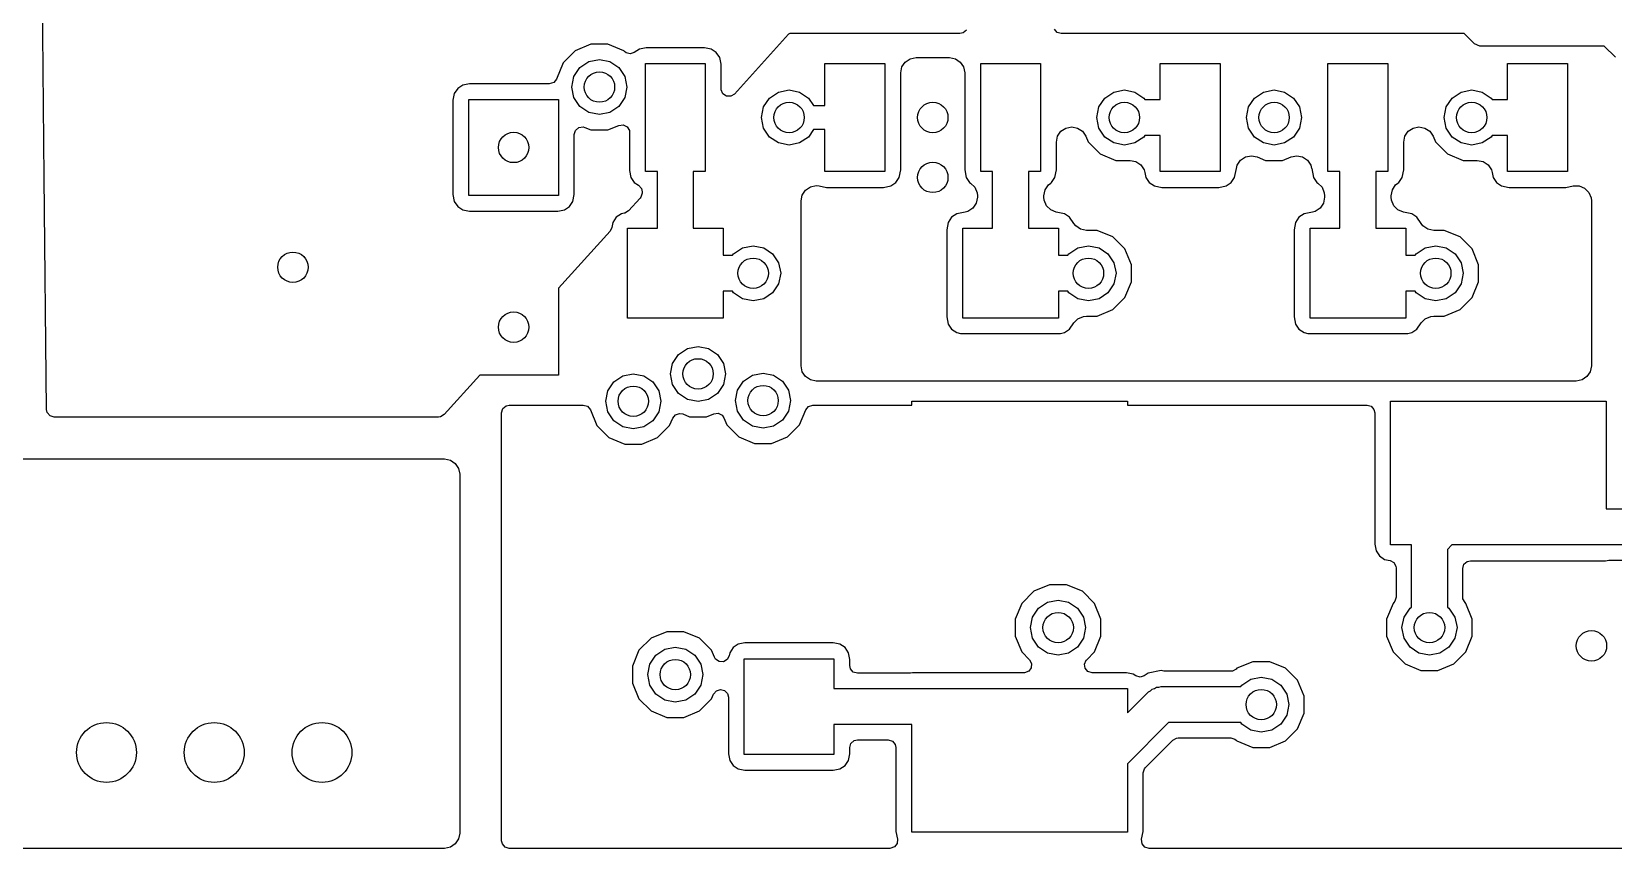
# Model space of a CAD drawing. Extents: x 2.66 to 5.22, y -3.92 to -3.24.
# Drawn here: x 4.373 to 4.893, y -3.921 to -3.653 of the extents above; entities that cross this region are included whole.
import ezdxf

# ---------------------------------------------------------------- set-up
doc = ezdxf.new("R2010")
doc.units = 0
doc.header["$MEASUREMENT"] = 0
doc.layers.add('BLACK', color=7, linetype='CONTINUOUS')

msp = doc.modelspace()

# ---------------------------------------------------------------- linework, layer by layer
at = {"layer": 'BLACK', "linetype": 'CONTINUOUS'}
for p, q in [((4.37717, -3.70081), (4.37641, -3.62377)), ((4.62186, -3.65375), (4.60406, -3.67339)), ((4.6221, -3.65358), (4.62186, -3.65375)), ((4.6223, -3.65354), (4.6221, -3.65358)), ((4.67821, -3.65354), (4.6223, -3.65354)), ((4.6793, -3.6533), (4.67821, -3.65354)), ((4.68035, -3.65235), (4.6793, -3.6533)), ((4.71019, -3.65314), (4.70926, -3.65207)), ((4.71155, -3.65354), (4.71019, -3.65314)), ((4.84398, -3.65354), (4.71155, -3.65354)), ((4.84735, -3.65691), (4.84398, -3.65354)), ((4.55172, -3.65915), (4.54776, -3.66312)), ((4.5569, -3.65701), (4.55172, -3.65915)), ((4.56251, -3.65701), (4.5569, -3.65701)), ((4.56769, -3.65915), (4.56251, -3.65701)), ((4.56798, -3.65944), (4.56769, -3.65915)), ((4.56844, -3.65981), (4.56798, -3.65944)), ((4.56981, -3.66018), (4.56844, -3.65981)), ((4.57116, -3.65976), (4.56981, -3.66018)), ((4.57284, -3.65864), (4.57116, -3.65976)), ((4.57505, -3.6582), (4.57284, -3.65864)), ((4.59424, -3.6582), (4.57505, -3.6582)), ((4.59645, -3.65864), (4.59424, -3.6582)), ((4.59812, -3.65975), (4.59645, -3.65864)), ((4.59924, -3.66142), (4.59812, -3.65975)), ((4.84911, -3.65764), (4.84735, -3.65691)), ((4.89006, -3.65764), (4.84911, -3.65764)), ((4.8937, -3.66128), (4.89006, -3.65764)), ((4.54776, -3.66312), (4.54555, -3.66845)), ((4.55134, -3.66764), (4.5533, -3.6647)), ((4.5533, -3.6647), (4.55624, -3.66274)), ((4.55624, -3.66274), (4.55971, -3.66205)), ((4.55971, -3.66205), (4.56317, -3.66274)), ((4.56317, -3.66274), (4.56611, -3.6647)), ((4.56611, -3.6647), (4.56807, -3.66764)), ((4.5748, -3.69882), (4.5748, -3.66339)), ((4.5748, -3.66339), (4.59449, -3.66339)), ((4.59449, -3.66339), (4.59449, -3.69882)), ((4.59968, -3.66363), (4.59924, -3.66142)), ((4.59968, -3.6717), (4.59968, -3.66363)), ((4.63386, -3.67717), (4.63386, -3.66339)), ((4.63386, -3.66339), (4.65354, -3.66339)), ((4.65354, -3.66339), (4.65354, -3.69882)), ((4.65878, -3.66642), (4.65916, -3.6645)), ((4.65916, -3.6645), (4.66024, -3.66288)), ((4.66024, -3.66288), (4.66187, -3.6618)), ((4.66187, -3.6618), (4.66378, -3.66142)), ((4.66378, -3.66142), (4.6748, -3.66142)), ((4.6748, -3.66142), (4.67672, -3.6618)), ((4.67672, -3.6618), (4.67834, -3.66288)), ((4.67834, -3.66288), (4.67942, -3.6645)), ((4.67942, -3.6645), (4.6798, -3.66642)), ((4.68504, -3.69882), (4.68504, -3.66339)), ((4.68504, -3.66339), (4.70472, -3.66339)), ((4.70472, -3.66339), (4.70472, -3.69882)), ((4.74409, -3.6752), (4.74409, -3.66339)), ((4.74409, -3.66339), (4.76378, -3.66339)), ((4.76378, -3.66339), (4.76378, -3.69882)), ((4.79921, -3.69882), (4.79921, -3.66339)), ((4.79921, -3.66339), (4.8189, -3.66339)), ((4.8189, -3.66339), (4.8189, -3.69882)), ((4.85827, -3.6752), (4.85827, -3.66339)), ((4.85827, -3.66339), (4.87795, -3.66339)), ((4.87795, -3.66339), (4.87795, -3.69882)), ((4.51477, -3.67045), (4.5131, -3.67156)), ((4.51698, -3.67001), (4.51477, -3.67045)), ((4.54322, -3.67001), (4.51698, -3.67001)), ((4.54466, -3.66956), (4.54322, -3.67001)), ((4.54555, -3.66845), (4.54466, -3.66956)), ((4.55065, -3.6711), (4.55134, -3.66764)), ((4.55134, -3.67457), (4.55065, -3.6711)), ((4.56807, -3.66764), (4.56876, -3.6711)), ((4.56876, -3.6711), (4.56807, -3.67457)), ((4.65878, -3.69833), (4.65878, -3.66642)), ((4.6798, -3.66642), (4.6798, -3.69833)), ((4.51199, -3.67323), (4.51154, -3.67544)), ((4.51154, -3.67544), (4.51154, -3.70644)), ((4.5131, -3.67156), (4.51199, -3.67323)), ((4.51673, -3.70669), (4.51673, -3.6752)), ((4.51673, -3.6752), (4.54626, -3.6752)), ((4.54626, -3.6752), (4.54626, -3.70669)), ((4.5533, -3.6775), (4.55134, -3.67457)), ((4.56807, -3.67457), (4.56611, -3.6775)), ((4.59969, -3.672), (4.59968, -3.6717)), ((4.60025, -3.6733), (4.59969, -3.672)), ((4.60143, -3.6741), (4.60025, -3.6733)), ((4.60285, -3.67413), (4.60143, -3.6741)), ((4.60406, -3.67339), (4.60285, -3.67413)), ((4.61368, -3.67764), (4.61564, -3.6747)), ((4.61564, -3.6747), (4.61858, -3.67274)), ((4.61858, -3.67274), (4.62205, -3.67205)), ((4.62205, -3.67205), (4.62551, -3.67274)), ((4.62551, -3.67274), (4.62845, -3.6747)), ((4.62845, -3.6747), (4.6301, -3.67717)), ((4.72392, -3.67764), (4.72588, -3.6747)), ((4.72588, -3.6747), (4.72882, -3.67274)), ((4.72882, -3.67274), (4.73228, -3.67205)), ((4.73228, -3.67205), (4.73575, -3.67274)), ((4.73575, -3.67274), (4.73869, -3.6747)), ((4.73869, -3.6747), (4.73902, -3.6752)), ((4.73902, -3.6752), (4.74409, -3.6752)), ((4.77313, -3.67764), (4.77509, -3.6747)), ((4.77509, -3.6747), (4.77803, -3.67274)), ((4.77803, -3.67274), (4.7815, -3.67205)), ((4.7815, -3.67205), (4.78496, -3.67274)), ((4.78496, -3.67274), (4.7879, -3.6747)), ((4.7879, -3.6747), (4.78986, -3.67764)), ((4.83809, -3.67764), (4.84005, -3.6747)), ((4.84005, -3.6747), (4.84299, -3.67274)), ((4.84299, -3.67274), (4.84646, -3.67205)), ((4.84646, -3.67205), (4.84992, -3.67274)), ((4.84992, -3.67274), (4.85286, -3.6747)), ((4.85286, -3.6747), (4.85319, -3.6752)), ((4.85319, -3.6752), (4.85827, -3.6752)), ((4.55624, -3.67947), (4.5533, -3.6775)), ((4.55971, -3.68016), (4.55624, -3.67947)), ((4.56317, -3.67947), (4.55971, -3.68016)), ((4.56611, -3.6775), (4.56317, -3.67947)), ((4.61299, -3.6811), (4.61368, -3.67764)), ((4.61368, -3.68457), (4.61299, -3.6811)), ((4.6301, -3.67717), (4.63386, -3.67717)), ((4.72323, -3.6811), (4.72392, -3.67764)), ((4.72392, -3.68457), (4.72323, -3.6811)), ((4.77244, -3.6811), (4.77313, -3.67764)), ((4.77313, -3.68457), (4.77244, -3.6811)), ((4.78986, -3.67764), (4.79055, -3.6811)), ((4.79055, -3.6811), (4.78986, -3.68457)), ((4.8374, -3.6811), (4.83809, -3.67764)), ((4.83809, -3.68457), (4.8374, -3.6811)), ((4.55145, -3.68671), (4.55185, -3.68535)), ((4.55145, -3.70644), (4.55145, -3.68671)), ((4.55185, -3.68535), (4.55292, -3.68442)), ((4.55292, -3.68442), (4.55433, -3.68421)), ((4.55433, -3.68421), (4.55493, -3.68438)), ((4.55493, -3.68438), (4.5569, -3.6852)), ((4.5569, -3.6852), (4.56251, -3.6852)), ((4.56251, -3.6852), (4.56613, -3.6837)), ((4.56613, -3.6837), (4.56754, -3.68354)), ((4.56754, -3.68354), (4.56881, -3.68418)), ((4.56881, -3.68418), (4.56954, -3.6854)), ((4.56954, -3.6854), (4.56962, -3.68602)), ((4.56962, -3.68602), (4.56962, -3.69857)), ((4.61564, -3.68751), (4.61368, -3.68457)), ((4.6301, -3.68504), (4.62845, -3.68751)), ((4.63386, -3.68504), (4.6301, -3.68504)), ((4.63386, -3.69882), (4.63386, -3.68504)), ((4.71034, -3.68726), (4.71142, -3.68564)), ((4.71142, -3.68564), (4.71305, -3.68456)), ((4.71305, -3.68456), (4.71496, -3.68418)), ((4.71496, -3.68418), (4.71687, -3.68456)), ((4.71687, -3.68456), (4.7185, -3.68564)), ((4.7185, -3.68564), (4.71958, -3.68726)), ((4.72588, -3.68751), (4.72392, -3.68457)), ((4.77509, -3.68751), (4.77313, -3.68457)), ((4.78986, -3.68457), (4.7879, -3.68751)), ((4.82451, -3.68726), (4.8256, -3.68564)), ((4.8256, -3.68564), (4.82722, -3.68456)), ((4.82722, -3.68456), (4.82913, -3.68418)), ((4.82913, -3.68418), (4.83105, -3.68456)), ((4.83105, -3.68456), (4.83267, -3.68564)), ((4.83267, -3.68564), (4.83375, -3.68726)), ((4.84005, -3.68751), (4.83809, -3.68457)), ((4.61858, -3.68947), (4.61564, -3.68751)), ((4.62205, -3.69016), (4.61858, -3.68947)), ((4.62551, -3.68947), (4.62205, -3.69016)), ((4.62845, -3.68751), (4.62551, -3.68947)), ((4.70996, -3.68918), (4.71034, -3.68726)), ((4.70996, -3.69833), (4.70996, -3.68918)), ((4.71958, -3.68726), (4.72033, -3.68909)), ((4.72033, -3.68909), (4.7243, -3.69305)), ((4.72882, -3.68947), (4.72588, -3.68751)), ((4.73228, -3.69016), (4.72882, -3.68947)), ((4.73575, -3.68947), (4.73228, -3.69016)), ((4.73869, -3.68751), (4.73575, -3.68947)), ((4.73902, -3.68701), (4.73869, -3.68751)), ((4.74409, -3.68701), (4.73902, -3.68701)), ((4.74409, -3.69882), (4.74409, -3.68701)), ((4.77803, -3.68947), (4.77509, -3.68751)), ((4.7815, -3.69016), (4.77803, -3.68947)), ((4.78496, -3.68947), (4.7815, -3.69016)), ((4.7879, -3.68751), (4.78496, -3.68947)), ((4.82413, -3.68918), (4.82451, -3.68726)), ((4.82413, -3.69833), (4.82413, -3.68918)), ((4.83375, -3.68726), (4.83451, -3.68909)), ((4.83451, -3.68909), (4.83847, -3.69305)), ((4.84299, -3.68947), (4.84005, -3.68751)), ((4.84646, -3.69016), (4.84299, -3.68947)), ((4.84992, -3.68947), (4.84646, -3.69016)), ((4.85286, -3.68751), (4.84992, -3.68947)), ((4.85319, -3.68701), (4.85286, -3.68751)), ((4.85827, -3.68701), (4.85319, -3.68701)), ((4.85827, -3.69882), (4.85827, -3.68701)), ((4.7243, -3.69305), (4.72948, -3.6952)), ((4.72948, -3.6952), (4.73413, -3.6952)), ((4.73413, -3.6952), (4.73605, -3.69558)), ((4.73605, -3.69558), (4.73767, -3.69666)), ((4.73767, -3.69666), (4.73875, -3.69828)), ((4.76918, -3.69786), (4.7694, -3.69676)), ((4.7694, -3.69676), (4.77048, -3.69514)), ((4.77048, -3.69514), (4.7721, -3.69405)), ((4.7721, -3.69405), (4.77402, -3.69367)), ((4.77402, -3.69367), (4.77593, -3.69405)), ((4.77593, -3.69405), (4.77869, -3.6952)), ((4.77869, -3.6952), (4.7843, -3.6952)), ((4.7843, -3.6952), (4.78706, -3.69405)), ((4.78706, -3.69405), (4.78898, -3.69367)), ((4.78898, -3.69367), (4.79089, -3.69405)), ((4.79089, -3.69405), (4.79251, -3.69514)), ((4.79251, -3.69514), (4.7936, -3.69676)), ((4.7936, -3.69676), (4.79381, -3.69786)), ((4.83847, -3.69305), (4.84365, -3.6952)), ((4.84365, -3.6952), (4.84831, -3.6952)), ((4.84831, -3.6952), (4.85022, -3.69558)), ((4.85022, -3.69558), (4.85184, -3.69666)), ((4.85184, -3.69666), (4.85293, -3.69828)), ((4.37793, -3.77703), (4.37717, -3.70081)), ((4.56962, -3.69857), (4.57006, -3.70079)), ((4.57006, -3.70079), (4.57117, -3.70245)), ((4.57874, -3.69882), (4.5748, -3.69882)), ((4.57874, -3.71752), (4.57874, -3.69882)), ((4.59449, -3.69882), (4.59055, -3.69882)), ((4.59055, -3.69882), (4.59055, -3.71752)), ((4.65354, -3.69882), (4.63386, -3.69882)), ((4.65718, -3.70245), (4.65829, -3.70079)), ((4.65829, -3.70079), (4.65878, -3.69833)), ((4.6798, -3.69833), (4.68029, -3.70079)), ((4.68029, -3.70079), (4.68141, -3.70245)), ((4.68898, -3.69882), (4.68504, -3.69882)), ((4.68898, -3.71752), (4.68898, -3.69882)), ((4.70472, -3.69882), (4.70079, -3.69882)), ((4.70079, -3.69882), (4.70079, -3.71752)), ((4.70836, -3.70245), (4.70947, -3.70079)), ((4.70947, -3.70079), (4.70996, -3.69833)), ((4.73875, -3.69828), (4.73904, -3.69922)), ((4.73904, -3.69922), (4.73935, -3.70079)), ((4.73935, -3.70079), (4.74046, -3.70245)), ((4.76378, -3.69882), (4.74409, -3.69882)), ((4.76741, -3.70245), (4.76853, -3.70079)), ((4.76853, -3.70079), (4.76911, -3.69784)), ((4.76911, -3.69784), (4.76918, -3.69786)), ((4.79381, -3.69786), (4.79388, -3.69784)), ((4.79388, -3.69784), (4.79447, -3.70079)), ((4.79447, -3.70079), (4.79558, -3.70245)), ((4.80315, -3.69882), (4.79921, -3.69882)), ((4.80315, -3.71752), (4.80315, -3.69882)), ((4.8189, -3.69882), (4.81496, -3.69882)), ((4.81496, -3.69882), (4.81496, -3.71752)), ((4.82253, -3.70245), (4.82364, -3.70079)), ((4.82364, -3.70079), (4.82413, -3.69833)), ((4.85293, -3.69828), (4.85321, -3.69922)), ((4.85321, -3.69922), (4.85352, -3.70079)), ((4.85352, -3.70079), (4.85463, -3.70245)), ((4.87795, -3.69882), (4.85827, -3.69882)), ((4.51154, -3.70644), (4.51199, -3.70866)), ((4.54626, -3.70669), (4.51673, -3.70669)), ((4.55101, -3.70866), (4.55145, -3.70644)), ((4.57117, -3.70245), (4.57258, -3.70339)), ((4.57258, -3.70339), (4.57349, -3.70448)), ((4.5733, -3.70728), (4.57305, -3.70761)), ((4.5737, -3.70592), (4.5733, -3.70728)), ((4.57349, -3.70448), (4.5737, -3.70549)), ((4.5737, -3.70549), (4.5737, -3.70592)), ((4.62598, -3.70848), (4.62636, -3.70657)), ((4.62636, -3.70657), (4.62745, -3.70495)), ((4.62745, -3.70495), (4.62907, -3.70386)), ((4.62907, -3.70386), (4.63098, -3.70348)), ((4.63098, -3.70348), (4.63196, -3.70358)), ((4.63196, -3.70358), (4.63435, -3.70405)), ((4.63435, -3.70405), (4.65305, -3.70405)), ((4.65305, -3.70405), (4.65551, -3.70357)), ((4.65551, -3.70357), (4.65718, -3.70245)), ((4.68141, -3.70245), (4.68171, -3.70266)), ((4.68171, -3.70266), (4.68309, -3.70404)), ((4.68309, -3.70404), (4.68384, -3.70584)), ((4.68394, -3.70732), (4.68356, -3.70924)), ((4.68384, -3.70584), (4.68394, -3.70682)), ((4.68394, -3.70682), (4.68394, -3.70732)), ((4.70583, -3.70682), (4.70621, -3.7049)), ((4.70583, -3.70732), (4.70583, -3.70682)), ((4.70592, -3.7083), (4.70583, -3.70732)), ((4.70621, -3.7049), (4.70729, -3.70328)), ((4.70729, -3.70328), (4.70805, -3.70266)), ((4.70805, -3.70266), (4.70836, -3.70245)), ((4.74046, -3.70245), (4.74213, -3.70357)), ((4.74213, -3.70357), (4.74459, -3.70405)), ((4.74459, -3.70405), (4.76329, -3.70405)), ((4.76329, -3.70405), (4.76575, -3.70357)), ((4.76575, -3.70357), (4.76741, -3.70245)), ((4.79558, -3.70245), (4.79589, -3.70266)), ((4.79589, -3.70266), (4.79727, -3.70404)), ((4.79727, -3.70404), (4.79801, -3.70584)), ((4.79811, -3.70732), (4.79773, -3.70924)), ((4.79801, -3.70584), (4.79811, -3.70682)), ((4.79811, -3.70682), (4.79811, -3.70732)), ((4.82, -3.70682), (4.82038, -3.7049)), ((4.82, -3.70732), (4.82, -3.70682)), ((4.8201, -3.7083), (4.82, -3.70732)), ((4.82038, -3.7049), (4.82146, -3.70328)), ((4.82146, -3.70328), (4.82222, -3.70266)), ((4.82222, -3.70266), (4.82253, -3.70245)), ((4.85463, -3.70245), (4.8563, -3.70357)), ((4.8563, -3.70357), (4.85876, -3.70405)), ((4.85876, -3.70405), (4.87746, -3.70405)), ((4.87746, -3.70405), (4.87985, -3.70358)), ((4.87985, -3.70358), (4.8818, -3.70358)), ((4.8818, -3.70358), (4.8836, -3.70433)), ((4.8836, -3.70433), (4.88498, -3.70571)), ((4.88498, -3.70571), (4.88573, -3.70751)), ((4.88573, -3.70751), (4.88583, -3.70848)), ((4.51199, -3.70866), (4.5131, -3.71033)), ((4.5131, -3.71033), (4.51477, -3.71144)), ((4.51477, -3.71144), (4.51698, -3.71188)), ((4.51698, -3.71188), (4.54601, -3.71188)), ((4.54601, -3.71188), (4.54823, -3.71144)), ((4.54823, -3.71144), (4.54989, -3.71033)), ((4.54989, -3.71033), (4.55101, -3.70866)), ((4.56787, -3.71259), (4.56693, -3.71277)), ((4.56803, -3.71255), (4.56787, -3.71259)), ((4.56925, -3.71181), (4.56803, -3.71255)), ((4.57305, -3.70761), (4.56925, -3.71181)), ((4.62598, -3.76272), (4.62598, -3.70848)), ((4.67991, -3.71223), (4.67717, -3.71277)), ((4.68085, -3.71194), (4.67991, -3.71223)), ((4.68247, -3.71086), (4.68085, -3.71194)), ((4.68356, -3.70924), (4.68247, -3.71086)), ((4.70667, -3.7101), (4.70592, -3.7083)), ((4.70805, -3.71148), (4.70667, -3.7101)), ((4.70985, -3.71223), (4.70805, -3.71148)), ((4.7126, -3.71277), (4.70985, -3.71223)), ((4.79409, -3.71223), (4.79134, -3.71277)), ((4.79502, -3.71194), (4.79409, -3.71223)), ((4.79665, -3.71086), (4.79502, -3.71194)), ((4.79773, -3.70924), (4.79665, -3.71086)), ((4.82084, -3.7101), (4.8201, -3.7083)), ((4.82222, -3.71148), (4.82084, -3.7101)), ((4.82402, -3.71223), (4.82222, -3.71148)), ((4.82677, -3.71277), (4.82402, -3.71223)), ((4.88583, -3.70848), (4.88583, -3.76272)), ((4.56381, -3.71727), (4.5632, -3.71847)), ((4.56415, -3.71555), (4.56381, -3.71727)), ((4.56526, -3.71389), (4.56415, -3.71555)), ((4.56693, -3.71277), (4.56526, -3.71389)), ((4.5689, -3.74705), (4.5689, -3.71752)), ((4.5689, -3.71752), (4.57874, -3.71752)), ((4.59055, -3.71752), (4.60039, -3.71752)), ((4.60039, -3.71752), (4.60039, -3.72638)), ((4.67439, -3.71555), (4.6739, -3.71801)), ((4.6755, -3.71389), (4.67439, -3.71555)), ((4.67717, -3.71277), (4.6755, -3.71389)), ((4.67913, -3.74705), (4.67913, -3.71752)), ((4.67913, -3.71752), (4.68898, -3.71752)), ((4.70079, -3.71752), (4.71063, -3.71752)), ((4.71063, -3.71752), (4.71063, -3.72638)), ((4.71426, -3.71389), (4.7126, -3.71277)), ((4.71565, -3.71597), (4.71426, -3.71389)), ((4.71627, -3.71672), (4.71565, -3.71597)), ((4.7179, -3.71781), (4.71627, -3.71672)), ((4.71981, -3.71819), (4.7179, -3.71781)), ((4.78856, -3.71555), (4.78807, -3.71801)), ((4.78967, -3.71389), (4.78856, -3.71555)), ((4.79134, -3.71277), (4.78967, -3.71389)), ((4.79331, -3.74705), (4.79331, -3.71752)), ((4.79331, -3.71752), (4.80315, -3.71752)), ((4.81496, -3.71752), (4.8248, -3.71752)), ((4.8248, -3.71752), (4.8248, -3.72638)), ((4.82844, -3.71389), (4.82677, -3.71277)), ((4.82983, -3.71597), (4.82844, -3.71389)), ((4.83045, -3.71672), (4.82983, -3.71597)), ((4.83207, -3.71781), (4.83045, -3.71672)), ((4.83398, -3.71819), (4.83207, -3.71781)), ((4.5632, -3.71847), (4.54626, -3.73717)), ((4.6739, -3.71801), (4.6739, -3.74655)), ((4.72328, -3.71819), (4.71981, -3.71819)), ((4.72846, -3.72033), (4.72328, -3.71819)), ((4.73242, -3.7243), (4.72846, -3.72033)), ((4.78807, -3.71801), (4.78807, -3.74655)), ((4.83745, -3.71819), (4.83398, -3.71819)), ((4.84263, -3.72033), (4.83745, -3.71819)), ((4.84659, -3.7243), (4.84263, -3.72033)), ((4.60039, -3.72638), (4.6035, -3.72638)), ((4.6035, -3.72638), (4.60383, -3.72588)), ((4.60383, -3.72588), (4.60677, -3.72392)), ((4.60677, -3.72392), (4.61024, -3.72323)), ((4.61024, -3.72323), (4.6137, -3.72392)), ((4.6137, -3.72392), (4.61664, -3.72588)), ((4.61664, -3.72588), (4.6186, -3.72882)), ((4.71063, -3.72638), (4.71374, -3.72638)), ((4.71374, -3.72638), (4.71407, -3.72588)), ((4.71407, -3.72588), (4.71701, -3.72392)), ((4.71701, -3.72392), (4.72047, -3.72323)), ((4.72047, -3.72323), (4.72394, -3.72392)), ((4.72394, -3.72392), (4.72688, -3.72588)), ((4.72688, -3.72588), (4.72884, -3.72882)), ((4.73457, -3.72948), (4.73242, -3.7243)), ((4.8248, -3.72638), (4.82791, -3.72638)), ((4.82791, -3.72638), (4.82824, -3.72588)), ((4.82824, -3.72588), (4.83118, -3.72392)), ((4.83118, -3.72392), (4.83465, -3.72323)), ((4.83465, -3.72323), (4.83811, -3.72392)), ((4.83811, -3.72392), (4.84105, -3.72588)), ((4.84105, -3.72588), (4.84301, -3.72882)), ((4.84874, -3.72948), (4.84659, -3.7243)), ((4.6186, -3.72882), (4.61929, -3.73228)), ((4.61929, -3.73228), (4.6186, -3.73575)), ((4.72884, -3.72882), (4.72953, -3.73228)), ((4.72953, -3.73228), (4.72884, -3.73575)), ((4.73457, -3.73509), (4.73457, -3.72948)), ((4.84301, -3.72882), (4.8437, -3.73228)), ((4.8437, -3.73228), (4.84301, -3.73575)), ((4.84874, -3.73509), (4.84874, -3.72948)), ((4.54626, -3.73717), (4.54626, -3.76575)), ((4.6035, -3.73819), (4.60039, -3.73819)), ((4.60039, -3.73819), (4.60039, -3.74705)), ((4.60383, -3.73869), (4.6035, -3.73819)), ((4.60677, -3.74065), (4.60383, -3.73869)), ((4.61664, -3.73869), (4.6137, -3.74065)), ((4.6186, -3.73575), (4.61664, -3.73869)), ((4.71374, -3.73819), (4.71063, -3.73819)), ((4.71063, -3.73819), (4.71063, -3.74705)), ((4.71407, -3.73869), (4.71374, -3.73819)), ((4.71701, -3.74065), (4.71407, -3.73869)), ((4.72688, -3.73869), (4.72394, -3.74065)), ((4.72884, -3.73575), (4.72688, -3.73869)), ((4.73242, -3.74027), (4.73457, -3.73509)), ((4.82791, -3.73819), (4.8248, -3.73819)), ((4.8248, -3.73819), (4.8248, -3.74705)), ((4.82824, -3.73869), (4.82791, -3.73819)), ((4.83118, -3.74065), (4.82824, -3.73869)), ((4.84105, -3.73869), (4.83811, -3.74065)), ((4.84301, -3.73575), (4.84105, -3.73869)), ((4.84659, -3.74027), (4.84874, -3.73509)), ((4.61024, -3.74134), (4.60677, -3.74065)), ((4.6137, -3.74065), (4.61024, -3.74134)), ((4.72047, -3.74134), (4.71701, -3.74065)), ((4.72394, -3.74065), (4.72047, -3.74134)), ((4.72846, -3.74423), (4.73242, -3.74027)), ((4.83465, -3.74134), (4.83118, -3.74065)), ((4.83811, -3.74065), (4.83465, -3.74134)), ((4.84263, -3.74423), (4.84659, -3.74027)), ((4.60039, -3.74705), (4.5689, -3.74705)), ((4.6739, -3.74655), (4.67439, -3.74901)), ((4.67439, -3.74901), (4.6755, -3.75068)), ((4.71063, -3.74705), (4.67913, -3.74705)), ((4.71426, -3.75068), (4.71565, -3.7486)), ((4.71565, -3.7486), (4.71703, -3.74722)), ((4.71703, -3.74722), (4.71884, -3.74647)), ((4.71884, -3.74647), (4.71981, -3.74638)), ((4.71981, -3.74638), (4.72328, -3.74638)), ((4.72328, -3.74638), (4.72846, -3.74423)), ((4.78807, -3.74655), (4.78856, -3.74901)), ((4.78856, -3.74901), (4.78967, -3.75068)), ((4.8248, -3.74705), (4.79331, -3.74705)), ((4.82844, -3.75068), (4.82983, -3.7486)), ((4.82983, -3.7486), (4.83121, -3.74722)), ((4.83121, -3.74722), (4.83301, -3.74647)), ((4.83301, -3.74647), (4.83398, -3.74638)), ((4.83398, -3.74638), (4.83745, -3.74638)), ((4.83745, -3.74638), (4.84263, -3.74423)), ((4.6755, -3.75068), (4.67717, -3.75179)), ((4.67717, -3.75179), (4.67844, -3.75205)), ((4.67844, -3.75205), (4.71132, -3.75205)), ((4.71132, -3.75205), (4.7126, -3.75179)), ((4.7126, -3.75179), (4.71426, -3.75068)), ((4.78967, -3.75068), (4.79134, -3.75179)), ((4.79134, -3.75179), (4.79261, -3.75205)), ((4.79261, -3.75205), (4.8255, -3.75205)), ((4.8255, -3.75205), (4.82677, -3.75179)), ((4.82677, -3.75179), (4.82844, -3.75068)), ((4.58376, -3.76189), (4.58572, -3.75895)), ((4.58572, -3.75895), (4.58866, -3.75699)), ((4.58866, -3.75699), (4.59213, -3.7563)), ((4.59213, -3.7563), (4.59559, -3.75699)), ((4.59559, -3.75699), (4.59853, -3.75895)), ((4.59853, -3.75895), (4.60049, -3.76189)), ((4.58307, -3.76535), (4.58376, -3.76189)), ((4.60049, -3.76189), (4.60118, -3.76535)), ((4.62636, -3.76463), (4.62598, -3.76272)), ((4.62745, -3.76625), (4.62636, -3.76463)), ((4.88545, -3.76463), (4.88436, -3.76625)), ((4.88583, -3.76272), (4.88545, -3.76463)), ((4.52036, -3.76575), (4.50862, -3.7787)), ((4.54626, -3.76575), (4.52036, -3.76575)), ((4.56247, -3.77088), (4.56443, -3.76794)), ((4.56443, -3.76794), (4.56737, -3.76598)), ((4.56737, -3.76598), (4.57084, -3.76529)), ((4.57084, -3.76529), (4.5743, -3.76598)), ((4.5743, -3.76598), (4.57724, -3.76794)), ((4.57724, -3.76794), (4.5792, -3.77088)), ((4.58376, -3.76882), (4.58307, -3.76535)), ((4.58572, -3.77176), (4.58376, -3.76882)), ((4.60049, -3.76882), (4.59853, -3.77176)), ((4.60118, -3.76535), (4.60049, -3.76882)), ((4.60514, -3.77066), (4.6071, -3.76772)), ((4.6071, -3.76772), (4.61004, -3.76576)), ((4.61004, -3.76576), (4.61351, -3.76507)), ((4.61351, -3.76507), (4.61697, -3.76576)), ((4.61697, -3.76576), (4.61991, -3.76772)), ((4.61991, -3.76772), (4.62187, -3.77066)), ((4.62907, -3.76734), (4.62745, -3.76625)), ((4.63098, -3.76772), (4.62907, -3.76734)), ((4.88083, -3.76772), (4.63098, -3.76772)), ((4.88274, -3.76734), (4.88083, -3.76772)), ((4.88436, -3.76625), (4.88274, -3.76734)), ((4.56178, -3.77434), (4.56247, -3.77088)), ((4.56247, -3.77781), (4.56178, -3.77434)), ((4.5792, -3.77088), (4.57989, -3.77434)), ((4.57989, -3.77434), (4.5792, -3.77781)), ((4.58866, -3.77372), (4.58572, -3.77176)), ((4.59213, -3.77441), (4.58866, -3.77372)), ((4.59559, -3.77372), (4.59213, -3.77441)), ((4.59853, -3.77176), (4.59559, -3.77372)), ((4.60445, -3.77413), (4.60514, -3.77066)), ((4.60514, -3.77759), (4.60445, -3.77413)), ((4.62187, -3.77066), (4.62256, -3.77413)), ((4.62256, -3.77413), (4.62187, -3.77759)), ((4.66236, -3.77559), (4.66236, -3.77436)), ((4.66236, -3.77436), (4.73326, -3.77436)), ((4.73326, -3.77436), (4.73326, -3.77559)), ((4.81976, -3.82156), (4.81976, -3.77436)), ((4.81976, -3.77436), (4.89066, -3.77436)), ((4.89066, -3.77436), (4.89066, -3.80973)), ((4.37816, -3.77805), (4.37793, -3.77703)), ((4.37909, -3.77913), (4.37816, -3.77805)), ((4.38045, -3.77953), (4.37909, -3.77913)), ((4.50676, -3.77953), (4.38045, -3.77953)), ((4.50741, -3.77944), (4.50676, -3.77953)), ((4.50862, -3.7787), (4.50741, -3.77944)), ((4.52756, -3.77811), (4.52796, -3.77675)), ((4.52756, -3.91874), (4.52756, -3.77811)), ((4.52796, -3.77675), (4.52903, -3.77582)), ((4.52903, -3.77582), (4.53008, -3.77559)), ((4.53008, -3.77559), (4.55441, -3.77559)), ((4.55441, -3.77559), (4.55577, -3.77599)), ((4.55577, -3.77599), (4.55674, -3.77715)), ((4.55674, -3.77715), (4.55889, -3.78233)), ((4.56443, -3.78075), (4.56247, -3.77781)), ((4.5792, -3.77781), (4.57724, -3.78075)), ((4.58278, -3.78233), (4.5838, -3.77989)), ((4.5838, -3.77989), (4.58469, -3.77878)), ((4.58469, -3.77878), (4.58603, -3.77833)), ((4.58603, -3.77833), (4.58709, -3.77852)), ((4.58709, -3.77852), (4.58932, -3.77945)), ((4.58932, -3.77945), (4.59493, -3.77945)), ((4.59493, -3.77945), (4.59732, -3.77846)), ((4.59732, -3.77846), (4.59873, -3.77831)), ((4.59873, -3.77831), (4.6, -3.77894)), ((4.6, -3.77894), (4.60061, -3.77982)), ((4.60061, -3.77982), (4.60156, -3.78211)), ((4.6071, -3.78053), (4.60514, -3.77759)), ((4.62187, -3.77759), (4.61991, -3.78053)), ((4.62546, -3.78211), (4.62751, -3.77715)), ((4.62751, -3.77715), (4.6284, -3.77604)), ((4.6284, -3.77604), (4.62984, -3.77559)), ((4.62984, -3.77559), (4.66236, -3.77559)), ((4.73326, -3.77559), (4.81205, -3.77559)), ((4.81205, -3.77559), (4.81341, -3.77599)), ((4.81341, -3.77599), (4.81434, -3.77706)), ((4.81434, -3.77706), (4.81457, -3.77811)), ((4.81457, -3.77811), (4.81457, -3.82131)), ((4.55889, -3.78233), (4.56285, -3.78629)), ((4.56737, -3.78271), (4.56443, -3.78075)), ((4.57084, -3.7834), (4.56737, -3.78271)), ((4.5743, -3.78271), (4.57084, -3.7834)), ((4.57724, -3.78075), (4.5743, -3.78271)), ((4.57882, -3.78629), (4.58278, -3.78233)), ((4.60156, -3.78211), (4.60552, -3.78607)), ((4.61004, -3.78249), (4.6071, -3.78053)), ((4.61351, -3.78318), (4.61004, -3.78249)), ((4.61697, -3.78249), (4.61351, -3.78318)), ((4.61991, -3.78053), (4.61697, -3.78249)), ((4.62149, -3.78607), (4.62546, -3.78211)), ((4.56285, -3.78629), (4.56803, -3.78844)), ((4.56803, -3.78844), (4.57364, -3.78844)), ((4.57364, -3.78844), (4.57882, -3.78629)), ((4.60552, -3.78607), (4.6107, -3.78822)), ((4.6107, -3.78822), (4.61631, -3.78822)), ((4.61631, -3.78822), (4.62149, -3.78607)), ((4.36917, -3.79331), (4.50878, -3.79331)), ((4.50878, -3.79331), (4.51069, -3.79369)), ((4.51069, -3.79369), (4.51232, -3.79477)), ((4.51232, -3.79477), (4.5134, -3.79639)), ((4.5134, -3.79639), (4.51378, -3.79831)), ((4.51378, -3.79831), (4.51378, -3.91626)), ((4.89066, -3.80973), (4.91437, -3.80973)), ((4.81457, -3.82131), (4.81501, -3.82353)), ((4.82667, -3.82156), (4.81976, -3.82156)), ((4.82667, -3.842), (4.82667, -3.82156)), ((4.83996, -3.82156), (4.83848, -3.82304)), ((4.89066, -3.82156), (4.83996, -3.82156)), ((4.91437, -3.82154), (4.89066, -3.82154)), ((4.89066, -3.82154), (4.89066, -3.82156)), ((4.81501, -3.82353), (4.81613, -3.82519)), ((4.81613, -3.82519), (4.81779, -3.82631)), ((4.81779, -3.82631), (4.81961, -3.82667)), ((4.81961, -3.82667), (4.82086, -3.82733)), ((4.83848, -3.82304), (4.83848, -3.842)), ((4.84392, -3.82791), (4.845, -3.82698)), ((4.845, -3.82698), (4.84604, -3.82675)), ((4.84604, -3.82675), (4.87241, -3.82675)), ((4.87241, -3.82675), (4.87288, -3.82679)), ((4.87288, -3.82679), (4.87335, -3.82675)), ((4.87335, -3.82675), (4.89041, -3.82675)), ((4.89041, -3.82675), (4.89102, -3.82663)), ((4.89102, -3.82663), (4.89151, -3.82658)), ((4.89151, -3.82658), (4.90666, -3.82658)), ((4.82086, -3.82733), (4.82157, -3.82856)), ((4.82157, -3.82856), (4.82163, -3.82914)), ((4.82163, -3.82914), (4.82163, -3.8387)), ((4.84352, -3.82927), (4.84392, -3.82791)), ((4.84352, -3.8387), (4.84352, -3.82927)), ((4.70251, -3.83678), (4.69855, -3.84075)), ((4.70769, -3.83464), (4.70251, -3.83678)), ((4.7133, -3.83464), (4.70769, -3.83464)), ((4.71848, -3.83678), (4.7133, -3.83464)), ((4.72244, -3.84075), (4.71848, -3.83678)), ((4.69855, -3.84075), (4.6964, -3.84593)), ((4.70213, -3.84527), (4.70409, -3.84233)), ((4.70409, -3.84233), (4.70703, -3.84037)), ((4.70703, -3.84037), (4.7105, -3.83968)), ((4.7105, -3.83968), (4.71396, -3.84037)), ((4.71396, -3.84037), (4.7169, -3.84233)), ((4.7169, -3.84233), (4.71886, -3.84527)), ((4.72459, -3.84593), (4.72244, -3.84075)), ((4.82063, -3.84075), (4.81848, -3.84593)), ((4.8209, -3.84048), (4.82063, -3.84075)), ((4.82123, -3.84006), (4.8209, -3.84048)), ((4.82163, -3.8387), (4.82123, -3.84006)), ((4.82421, -3.84527), (4.82618, -3.84233)), ((4.82618, -3.84233), (4.82667, -3.842)), ((4.83848, -3.842), (4.83898, -3.84233)), ((4.83898, -3.84233), (4.84094, -3.84527)), ((4.84358, -3.83924), (4.84352, -3.8387)), ((4.84426, -3.84048), (4.84358, -3.83924)), ((4.84453, -3.84075), (4.84426, -3.84048)), ((4.84667, -3.84593), (4.84453, -3.84075)), ((4.6964, -3.84593), (4.6964, -3.85154)), ((4.70144, -3.84873), (4.70213, -3.84527)), ((4.71886, -3.84527), (4.71955, -3.84873)), ((4.72459, -3.85154), (4.72459, -3.84593)), ((4.81848, -3.84593), (4.81848, -3.85154)), ((4.82352, -3.84873), (4.82421, -3.84527)), ((4.84094, -3.84527), (4.84163, -3.84873)), ((4.84667, -3.85154), (4.84667, -3.84593)), ((4.57666, -3.85222), (4.5727, -3.85619)), ((4.58184, -3.85008), (4.57666, -3.85222)), ((4.58745, -3.85008), (4.58184, -3.85008)), ((4.59263, -3.85222), (4.58745, -3.85008)), ((4.59659, -3.85619), (4.59263, -3.85222)), ((4.6964, -3.85154), (4.69855, -3.85672)), ((4.70213, -3.8522), (4.70144, -3.84873)), ((4.70409, -3.85514), (4.70213, -3.8522)), ((4.71886, -3.8522), (4.7169, -3.85514)), ((4.71955, -3.84873), (4.71886, -3.8522)), ((4.72244, -3.85672), (4.72459, -3.85154)), ((4.81848, -3.85154), (4.82063, -3.85672)), ((4.82421, -3.8522), (4.82352, -3.84873)), ((4.82618, -3.85514), (4.82421, -3.8522)), ((4.84094, -3.8522), (4.83898, -3.85514)), ((4.84163, -3.84873), (4.84094, -3.8522)), ((4.84453, -3.85672), (4.84667, -3.85154)), ((4.5727, -3.85619), (4.57055, -3.86137)), ((4.57628, -3.86071), (4.57824, -3.85777)), ((4.57824, -3.85777), (4.58118, -3.85581)), ((4.58118, -3.85581), (4.58465, -3.85512)), ((4.58465, -3.85512), (4.58811, -3.85581)), ((4.58811, -3.85581), (4.59105, -3.85777)), ((4.59105, -3.85777), (4.59301, -3.86071)), ((4.59754, -3.85846), (4.59659, -3.85619)), ((4.60233, -3.85799), (4.60168, -3.85925)), ((4.60254, -3.85697), (4.60233, -3.85799)), ((4.60365, -3.85531), (4.60254, -3.85697)), ((4.60532, -3.85419), (4.60365, -3.85531)), ((4.60753, -3.85375), (4.60532, -3.85419)), ((4.63656, -3.85375), (4.60753, -3.85375)), ((4.63878, -3.85419), (4.63656, -3.85375)), ((4.64044, -3.85531), (4.63878, -3.85419)), ((4.64156, -3.85697), (4.64044, -3.85531)), ((4.642, -3.85919), (4.64156, -3.85697)), ((4.69855, -3.85672), (4.7011, -3.85927)), ((4.70703, -3.8571), (4.70409, -3.85514)), ((4.7105, -3.85779), (4.70703, -3.8571)), ((4.71396, -3.8571), (4.7105, -3.85779)), ((4.7169, -3.85514), (4.71396, -3.8571)), ((4.71989, -3.85927), (4.72244, -3.85672)), ((4.82063, -3.85672), (4.8246, -3.86068)), ((4.82911, -3.8571), (4.82618, -3.85514)), ((4.83258, -3.85779), (4.82911, -3.8571)), ((4.83604, -3.8571), (4.83258, -3.85779)), ((4.83898, -3.85514), (4.83604, -3.8571)), ((4.84056, -3.86068), (4.84453, -3.85672)), ((4.57055, -3.86137), (4.57055, -3.86698)), ((4.57559, -3.86417), (4.57628, -3.86071)), ((4.59301, -3.86071), (4.5937, -3.86417)), ((4.59787, -3.85904), (4.59754, -3.85846)), ((4.59903, -3.85987), (4.59787, -3.85904)), ((4.60044, -3.85995), (4.59903, -3.85987)), ((4.60168, -3.85925), (4.60044, -3.85995)), ((4.60728, -3.89044), (4.60728, -3.85894)), ((4.60728, -3.85894), (4.63681, -3.85894)), ((4.63681, -3.85894), (4.63681, -3.86878)), ((4.642, -3.86122), (4.642, -3.85919)), ((4.64223, -3.86227), (4.642, -3.86122)), ((4.64316, -3.86334), (4.64223, -3.86227)), ((4.64452, -3.86374), (4.64316, -3.86334)), ((4.68014, -3.86353), (4.67967, -3.86357)), ((4.68061, -3.86357), (4.68014, -3.86353)), ((4.70083, -3.86307), (4.6995, -3.86357)), ((4.70168, -3.86193), (4.70083, -3.86307)), ((4.7011, -3.85927), (4.70178, -3.86052)), ((4.70178, -3.86052), (4.70168, -3.86193)), ((4.71918, -3.8607), (4.71977, -3.8594)), ((4.71938, -3.8621), (4.71918, -3.8607)), ((4.72031, -3.86317), (4.71938, -3.8621)), ((4.71977, -3.8594), (4.71989, -3.85927)), ((4.72167, -3.86357), (4.72031, -3.86317)), ((4.74437, -3.86286), (4.7401, -3.86371)), ((4.7452, -3.86302), (4.74437, -3.86286)), ((4.7457, -3.86307), (4.7452, -3.86302)), ((4.76725, -3.86307), (4.7457, -3.86307)), ((4.76779, -3.86301), (4.76725, -3.86307)), ((4.76903, -3.86233), (4.76779, -3.86301)), ((4.7693, -3.86207), (4.76903, -3.86233)), ((4.77448, -3.85992), (4.7693, -3.86207)), ((4.78009, -3.85992), (4.77448, -3.85992)), ((4.78527, -3.86207), (4.78009, -3.85992)), ((4.78923, -3.86603), (4.78527, -3.86207)), ((4.8246, -3.86068), (4.82978, -3.86283)), ((4.82978, -3.86283), (4.83538, -3.86283)), ((4.83538, -3.86283), (4.84056, -3.86068)), ((4.57055, -3.86698), (4.5727, -3.87216)), ((4.57628, -3.86764), (4.57559, -3.86417)), ((4.57824, -3.87058), (4.57628, -3.86764)), ((4.59301, -3.86764), (4.59105, -3.87058)), ((4.5937, -3.86417), (4.59301, -3.86764)), ((4.6615, -3.86374), (4.64452, -3.86374)), ((4.66199, -3.8637), (4.6615, -3.86374)), ((4.66261, -3.86357), (4.66199, -3.8637)), ((4.67967, -3.86357), (4.66261, -3.86357)), ((4.69932, -3.86357), (4.68061, -3.86357)), ((4.6995, -3.86357), (4.69932, -3.86357)), ((4.73301, -3.86357), (4.72167, -3.86357)), ((4.73522, -3.86401), (4.73301, -3.86357)), ((4.73603, -3.86455), (4.73522, -3.86401)), ((4.73748, -3.86498), (4.73603, -3.86455)), ((4.73883, -3.86455), (4.73748, -3.86498)), ((4.7401, -3.86371), (4.73883, -3.86455)), ((4.74142, -3.8689), (4.74217, -3.8687)), ((4.74217, -3.8687), (4.74284, -3.86831)), ((4.74284, -3.86831), (4.74362, -3.86831)), ((4.74362, -3.86831), (4.74437, -3.86811)), ((4.74437, -3.86811), (4.77055, -3.86811)), ((4.77055, -3.86811), (4.77088, -3.86761)), ((4.77088, -3.86761), (4.77382, -3.86565)), ((4.77382, -3.86565), (4.77728, -3.86496)), ((4.77728, -3.86496), (4.78075, -3.86565)), ((4.78075, -3.86565), (4.78369, -3.86761)), ((4.78369, -3.86761), (4.78565, -3.87055)), ((4.79138, -3.87121), (4.78923, -3.86603)), ((4.5727, -3.87216), (4.57666, -3.87612)), ((4.58118, -3.87254), (4.57824, -3.87058)), ((4.58465, -3.87323), (4.58118, -3.87254)), ((4.58811, -3.87254), (4.58465, -3.87323)), ((4.59105, -3.87058), (4.58811, -3.87254)), ((4.59263, -3.87612), (4.59659, -3.87216)), ((4.59659, -3.87216), (4.59725, -3.87058)), ((4.59725, -3.87058), (4.59814, -3.86947)), ((4.59814, -3.86947), (4.59949, -3.86902)), ((4.59949, -3.86902), (4.60086, -3.86938)), ((4.60086, -3.86938), (4.60183, -3.87041)), ((4.60183, -3.87041), (4.6021, -3.87154)), ((4.6021, -3.87154), (4.6021, -3.89019)), ((4.63681, -3.86878), (4.66236, -3.86878)), ((4.66236, -3.86878), (4.66236, -3.86876)), ((4.66236, -3.86876), (4.73326, -3.86876)), ((4.73326, -3.86876), (4.73326, -3.87678)), ((4.73326, -3.87678), (4.74019, -3.86984)), ((4.74019, -3.86984), (4.74087, -3.86945)), ((4.74087, -3.86945), (4.74142, -3.8689)), ((4.78565, -3.87055), (4.78634, -3.87402)), ((4.79138, -3.87682), (4.79138, -3.87121)), ((4.57666, -3.87612), (4.58184, -3.87827)), ((4.58184, -3.87827), (4.58745, -3.87827)), ((4.58745, -3.87827), (4.59263, -3.87612)), ((4.78565, -3.87748), (4.78369, -3.88042)), ((4.78634, -3.87402), (4.78565, -3.87748)), ((4.78923, -3.882), (4.79138, -3.87682)), ((4.66236, -3.88059), (4.63681, -3.88059)), ((4.63681, -3.88059), (4.63681, -3.89044)), ((4.66236, -3.91596), (4.66236, -3.88059)), ((4.74682, -3.87992), (4.73326, -3.89348)), ((4.77055, -3.87992), (4.74682, -3.87992)), ((4.77088, -3.88042), (4.77055, -3.87992)), ((4.77382, -3.88238), (4.77088, -3.88042)), ((4.77728, -3.88307), (4.77382, -3.88238)), ((4.78075, -3.88238), (4.77728, -3.88307)), ((4.78369, -3.88042), (4.78075, -3.88238)), ((4.78527, -3.88596), (4.78923, -3.882)), ((4.642, -3.88815), (4.6424, -3.88679)), ((4.642, -3.89019), (4.642, -3.88815)), ((4.6424, -3.88679), (4.64347, -3.88586)), ((4.64347, -3.88586), (4.64452, -3.88563)), ((4.64452, -3.88563), (4.65465, -3.88563)), ((4.65465, -3.88563), (4.65601, -3.88603)), ((4.65601, -3.88603), (4.65694, -3.88711)), ((4.65694, -3.88711), (4.65717, -3.88815)), ((4.65717, -3.88815), (4.65717, -3.91571)), ((4.73918, -3.89468), (4.74817, -3.8857)), ((4.74817, -3.8857), (4.74941, -3.88502)), ((4.74941, -3.88502), (4.74995, -3.88496)), ((4.74995, -3.88496), (4.76725, -3.88496)), ((4.76725, -3.88496), (4.76861, -3.88536)), ((4.76861, -3.88536), (4.76903, -3.8857)), ((4.76903, -3.8857), (4.7693, -3.88596)), ((4.7693, -3.88596), (4.77448, -3.88811)), ((4.77448, -3.88811), (4.78009, -3.88811)), ((4.78009, -3.88811), (4.78527, -3.88596)), ((4.6021, -3.89019), (4.60254, -3.8924)), ((4.60254, -3.8924), (4.60365, -3.89407)), ((4.60365, -3.89407), (4.60532, -3.89518)), ((4.63681, -3.89044), (4.60728, -3.89044)), ((4.63878, -3.89518), (4.64044, -3.89407)), ((4.64044, -3.89407), (4.64156, -3.8924)), ((4.64156, -3.8924), (4.642, -3.89019)), ((4.73326, -3.89348), (4.73326, -3.91596)), ((4.73885, -3.8951), (4.73918, -3.89468)), ((4.60532, -3.89518), (4.60753, -3.89562)), ((4.60753, -3.89562), (4.63656, -3.89562)), ((4.63656, -3.89562), (4.63878, -3.89518)), ((4.73845, -3.89646), (4.73885, -3.8951)), ((4.73845, -3.91571), (4.73845, -3.89646)), ((4.51232, -3.9198), (4.51069, -3.92088)), ((4.5134, -3.91817), (4.51232, -3.9198)), ((4.51378, -3.91626), (4.5134, -3.91817)), ((4.52779, -3.91979), (4.52756, -3.91874)), ((4.52872, -3.92086), (4.52779, -3.91979)), ((4.65755, -3.91966), (4.65668, -3.92078)), ((4.65717, -3.91571), (4.65768, -3.91825)), ((4.65768, -3.91825), (4.65755, -3.91966)), ((4.73326, -3.91596), (4.66236, -3.91596)), ((4.73794, -3.91825), (4.73845, -3.91571)), ((4.73812, -3.91979), (4.73794, -3.91825)), ((4.73905, -3.92086), (4.73812, -3.91979)), ((4.50878, -3.92126), (3.53185, -3.92126)), ((4.51069, -3.92088), (4.50878, -3.92126)), ((4.53008, -3.92126), (4.52872, -3.92086)), ((4.6552, -3.92126), (4.53008, -3.92126)), ((4.65668, -3.92078), (4.6552, -3.92126)), ((4.74041, -3.92126), (4.73905, -3.92086)), ((4.95785, -3.92126), (4.74041, -3.92126))]:
    msp.add_line(p, q, dxfattribs=at)
at = {"layer": 'BLACK'}
for centre, radius in [((4.55971, -3.6711), 0.005), ((4.62205, -3.6811), 0.005), ((4.66929, -3.6811), 0.005), ((4.73228, -3.6811), 0.005), ((4.7815, -3.6811), 0.005), ((4.84646, -3.6811), 0.005), ((4.5315, -3.69094), 0.005), ((4.66929, -3.70079), 0.005), ((4.45894, -3.73031), 0.005), ((4.61024, -3.73228), 0.005), ((4.72047, -3.73228), 0.005), ((4.83465, -3.73228), 0.005), ((4.5315, -3.75), 0.005), ((4.59213, -3.76535), 0.005), ((4.57084, -3.77434), 0.005), ((4.61351, -3.77413), 0.005), ((4.7105, -3.84873), 0.005), ((4.83258, -3.84873), 0.005), ((4.88583, -3.85471), 0.005), ((4.58465, -3.86417), 0.005), ((4.77728, -3.87402), 0.005), ((4.39764, -3.88976), 0.00984), ((4.43307, -3.88976), 0.00984), ((4.4685, -3.88976), 0.00984)]:
    msp.add_circle(centre, radius, dxfattribs=at)

doc.saveas('drawing.dxf')
